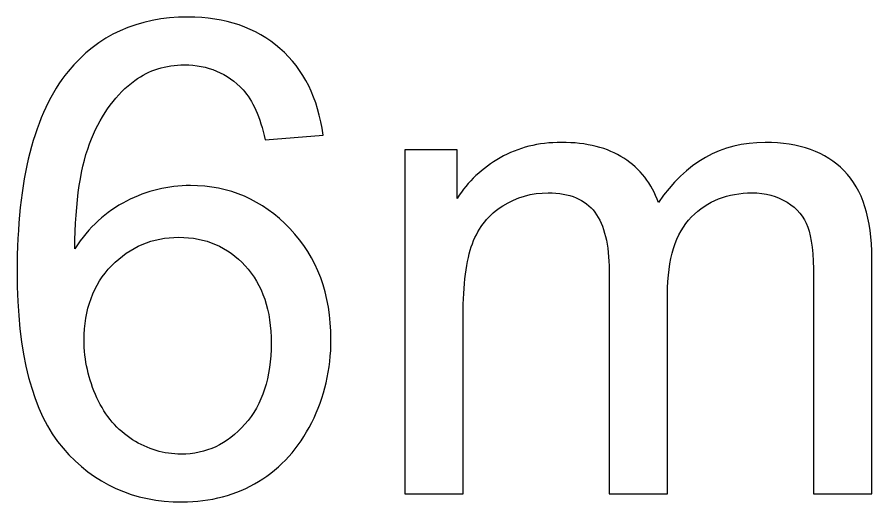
# Model space of a CAD drawing. Header units: millimetres. Extents: x -588 to 588, y -417 to 493.
# Drawn here: x -463.2 to -348, y 427.5 to 492.9 of the extents above; entities that cross this region are included whole.
import ezdxf

# ---------------------------------------------------------------- set-up
doc = ezdxf.new("R2010")
doc.units = ezdxf.units.MM
doc.header["$MEASUREMENT"] = 0
doc.layers.add('Camada 1', color=7, linetype='Continuous')

msp = doc.modelspace()

# ---------------------------------------------------------------- linework, layer by layer
at = {"layer": 'Camada 1', "color": 250}
for points, knots in [([(-421.9493, 476.9801), (-421.9493, 476.9801), (-429.7273, 476.3543), (-429.7273, 476.3543), (-429.7273, 476.3543), (-430.4277, 479.4387), (-431.426, 481.6887), (-432.7224, 483.0893), (-432.7224, 483.0893), (-434.8531, 485.3393), (-437.4905, 486.4568), (-440.6196, 486.4568), (-440.6196, 486.4568), (-443.1378, 486.4568), (-445.3729, 485.7565), (-447.2951, 484.3559), (-447.2951, 484.3559), (-449.7686, 482.5529), (-451.7057, 479.9304), (-453.151, 476.4735), (-453.151, 476.4735), (-454.5815, 473.0016), (-455.3265, 468.0696), (-455.3861, 461.6772), (-455.3861, 461.6772), (-453.4937, 464.553), (-451.1692, 466.6987), (-448.4275, 468.0845), (-448.4275, 468.0845), (-445.6858, 469.4851), (-442.8249, 470.1854), (-439.815, 470.1854), (-439.815, 470.1854), (-434.57, 470.1854), (-430.0999, 468.2484), (-426.4045, 464.3891), (-426.4045, 464.3891), (-422.7241, 460.5299), (-420.8764, 455.5531), (-420.8764, 449.429), (-420.8764, 449.429), (-420.8764, 445.4058), (-421.7406, 441.6807), (-423.4691, 438.2238), (-423.4691, 438.2238), (-425.2125, 434.7668), (-427.5817, 432.1294), (-430.6214, 430.2967), (-430.6214, 430.2967), (-433.6462, 428.4639), (-437.0882, 427.5401), (-440.9326, 427.5401), (-440.9326, 427.5401), (-447.4739, 427.5401), (-452.8232, 429.9539), (-456.9655, 434.7668), (-456.9655, 434.7668), (-461.093, 439.5797), (-463.1642, 447.5217), (-463.1642, 458.5779), (-463.1642, 458.5779), (-463.1642, 470.9454), (-460.8695, 479.9453), (-456.295, 485.5628), (-456.295, 485.5628), (-452.3017, 490.4502), (-446.9226, 492.8939), (-440.1428, 492.8939), (-440.1428, 492.8939), (-435.1064, 492.8939), (-430.9641, 491.4783), (-427.7456, 488.6621), (-427.7456, 488.6621), (-424.527, 485.8459), (-422.59, 481.9569), (-421.9493, 476.9801)], [0, 0, 0, 0, 0.05, 0.05, 0.05, 0.05, 0.1, 0.1, 0.1, 0.1, 0.15, 0.15, 0.15, 0.15, 0.2, 0.2, 0.2, 0.2, 0.25, 0.25, 0.25, 0.25, 0.3, 0.3, 0.3, 0.3, 0.35, 0.35, 0.35, 0.35, 0.4, 0.4, 0.4, 0.4, 0.45, 0.45, 0.45, 0.45, 0.5, 0.5, 0.5, 0.5, 0.55, 0.55, 0.55, 0.55, 0.6, 0.6, 0.6, 0.6, 0.65, 0.65, 0.65, 0.65, 0.7, 0.7, 0.7, 0.7, 0.75, 0.75, 0.75, 0.75, 0.8, 0.8, 0.8, 0.8, 0.85, 0.85, 0.85, 0.85, 0.9, 0.9, 0.9, 0.9, 1, 1, 1, 1]), ([(-410.9378, 428.6129), (-410.9378, 428.6129), (-410.9378, 475.0132), (-410.9378, 475.0132), (-410.9378, 475.0132), (-410.9378, 475.0132), (-403.8749, 475.0132), (-403.8749, 475.0132), (-403.8749, 475.0132), (-403.8749, 475.0132), (-403.8749, 468.457), (-403.8749, 468.457), (-403.8749, 468.457), (-402.4296, 470.7219), (-400.4925, 472.5546), (-398.0786, 473.9255), (-398.0786, 473.9255), (-395.6647, 475.3112), (-392.923, 475.9966), (-389.8386, 475.9966), (-389.8386, 475.9966), (-386.4115, 475.9966), (-383.5953, 475.2814), (-381.4049, 473.8659), (-381.4049, 473.8659), (-379.2145, 472.4354), (-377.6649, 470.4536), (-376.7708, 467.8907), (-376.7708, 467.8907), (-373.0755, 473.2996), (-368.2924, 475.9966), (-362.3918, 475.9966), (-362.3918, 475.9966), (-357.7726, 475.9966), (-354.2114, 474.7301), (-351.7379, 472.1821), (-351.7379, 472.1821), (-349.2495, 469.6341), (-347.9979, 465.7153), (-347.9979, 460.4256), (-347.9979, 460.4256), (-347.9979, 460.4256), (-347.9979, 428.6129), (-347.9979, 428.6129), (-347.9979, 428.6129), (-347.9979, 428.6129), (-355.8653, 428.6129), (-355.8653, 428.6129), (-355.8653, 428.6129), (-355.8653, 428.6129), (-355.8653, 457.818), (-355.8653, 457.818), (-355.8653, 457.818), (-355.8653, 460.9471), (-356.1336, 463.212), (-356.6402, 464.5977), (-356.6402, 464.5977), (-357.1468, 465.9835), (-358.0706, 467.0861), (-359.4266, 467.9355), (-359.4266, 467.9355), (-360.7676, 468.7848), (-362.3471, 469.202), (-364.1501, 469.202), (-364.1501, 469.202), (-367.4282, 469.202), (-370.1401, 468.1143), (-372.3007, 465.9537), (-372.3007, 465.9537), (-374.4612, 463.7782), (-375.5341, 460.3064), (-375.5341, 455.5382), (-375.5341, 455.5382), (-375.5341, 455.5382), (-375.5341, 428.6129), (-375.5341, 428.6129), (-375.5341, 428.6129), (-375.5341, 428.6129), (-383.4016, 428.6129), (-383.4016, 428.6129), (-383.4016, 428.6129), (-383.4016, 428.6129), (-383.4016, 458.7269), (-383.4016, 458.7269), (-383.4016, 458.7269), (-383.4016, 462.2136), (-384.0423, 464.8361), (-385.3237, 466.5795), (-385.3237, 466.5795), (-386.6052, 468.3229), (-388.7062, 469.202), (-391.6118, 469.202), (-391.6118, 469.202), (-393.8171, 469.202), (-395.8584, 468.6209), (-397.7359, 467.4586), (-397.7359, 467.4586), (-399.6134, 466.2964), (-400.9693, 464.5977), (-401.8186, 462.3477), (-401.8186, 462.3477), (-402.6531, 460.1127), (-403.0703, 456.8792), (-403.0703, 452.6624), (-403.0703, 452.6624), (-403.0703, 452.6624), (-403.0703, 428.6129), (-403.0703, 428.6129), (-403.0703, 428.6129), (-403.0703, 428.6129), (-410.9378, 428.6129), (-410.9378, 428.6129)], [0, 0, 0, 0, 0.03448276, 0.03448276, 0.03448276, 0.03448276, 0.06896552, 0.06896552, 0.06896552, 0.06896552, 0.10344828, 0.10344828, 0.10344828, 0.10344828, 0.13793103, 0.13793103, 0.13793103, 0.13793103, 0.17241379, 0.17241379, 0.17241379, 0.17241379, 0.20689655, 0.20689655, 0.20689655, 0.20689655, 0.24137931, 0.24137931, 0.24137931, 0.24137931, 0.27586207, 0.27586207, 0.27586207, 0.27586207, 0.31034483, 0.31034483, 0.31034483, 0.31034483, 0.34482759, 0.34482759, 0.34482759, 0.34482759, 0.37931034, 0.37931034, 0.37931034, 0.37931034, 0.4137931, 0.4137931, 0.4137931, 0.4137931, 0.44827586, 0.44827586, 0.44827586, 0.44827586, 0.48275862, 0.48275862, 0.48275862, 0.48275862, 0.51724138, 0.51724138, 0.51724138, 0.51724138, 0.55172414, 0.55172414, 0.55172414, 0.55172414, 0.5862069, 0.5862069, 0.5862069, 0.5862069, 0.62068966, 0.62068966, 0.62068966, 0.62068966, 0.65517241, 0.65517241, 0.65517241, 0.65517241, 0.68965517, 0.68965517, 0.68965517, 0.68965517, 0.72413793, 0.72413793, 0.72413793, 0.72413793, 0.75862069, 0.75862069, 0.75862069, 0.75862069, 0.79310345, 0.79310345, 0.79310345, 0.79310345, 0.82758621, 0.82758621, 0.82758621, 0.82758621, 0.86206897, 0.86206897, 0.86206897, 0.86206897, 0.89655172, 0.89655172, 0.89655172, 0.89655172, 0.93103448, 0.93103448, 0.93103448, 0.93103448, 1, 1, 1, 1]), ([(-454.1344, 449.3545), (-454.1344, 446.6426), (-453.5533, 444.0499), (-452.406, 441.5764), (-452.406, 441.5764), (-451.2586, 439.1029), (-449.6494, 437.2254), (-447.608, 435.9291), (-447.608, 435.9291), (-445.5517, 434.6327), (-443.3762, 433.9771), (-441.0667, 433.9771), (-441.0667, 433.9771), (-437.714, 433.9771), (-434.8531, 435.3181), (-432.4839, 438.0002), (-432.4839, 438.0002), (-430.1148, 440.6823), (-428.9227, 444.3181), (-428.9227, 448.9223), (-428.9227, 448.9223), (-428.9227, 453.3478), (-430.0999, 456.8345), (-432.4392, 459.3825), (-432.4392, 459.3825), (-434.7786, 461.9305), (-437.7587, 463.212), (-441.3796, 463.212), (-441.3796, 463.212), (-444.9259, 463.212), (-447.9507, 461.9305), (-450.4242, 459.3825), (-450.4242, 459.3825), (-452.8977, 456.8345), (-454.1344, 453.4968), (-454.1344, 449.3545)], [0, 0, 0, 0, 0.1, 0.1, 0.1, 0.1, 0.2, 0.2, 0.2, 0.2, 0.3, 0.3, 0.3, 0.3, 0.4, 0.4, 0.4, 0.4, 0.5, 0.5, 0.5, 0.5, 0.6, 0.6, 0.6, 0.6, 0.7, 0.7, 0.7, 0.7, 0.8, 0.8, 0.8, 0.8, 1, 1, 1, 1])]:
    msp.add_open_spline(points, degree=3, knots=knots, dxfattribs=at)

doc.saveas('drawing.dxf')
